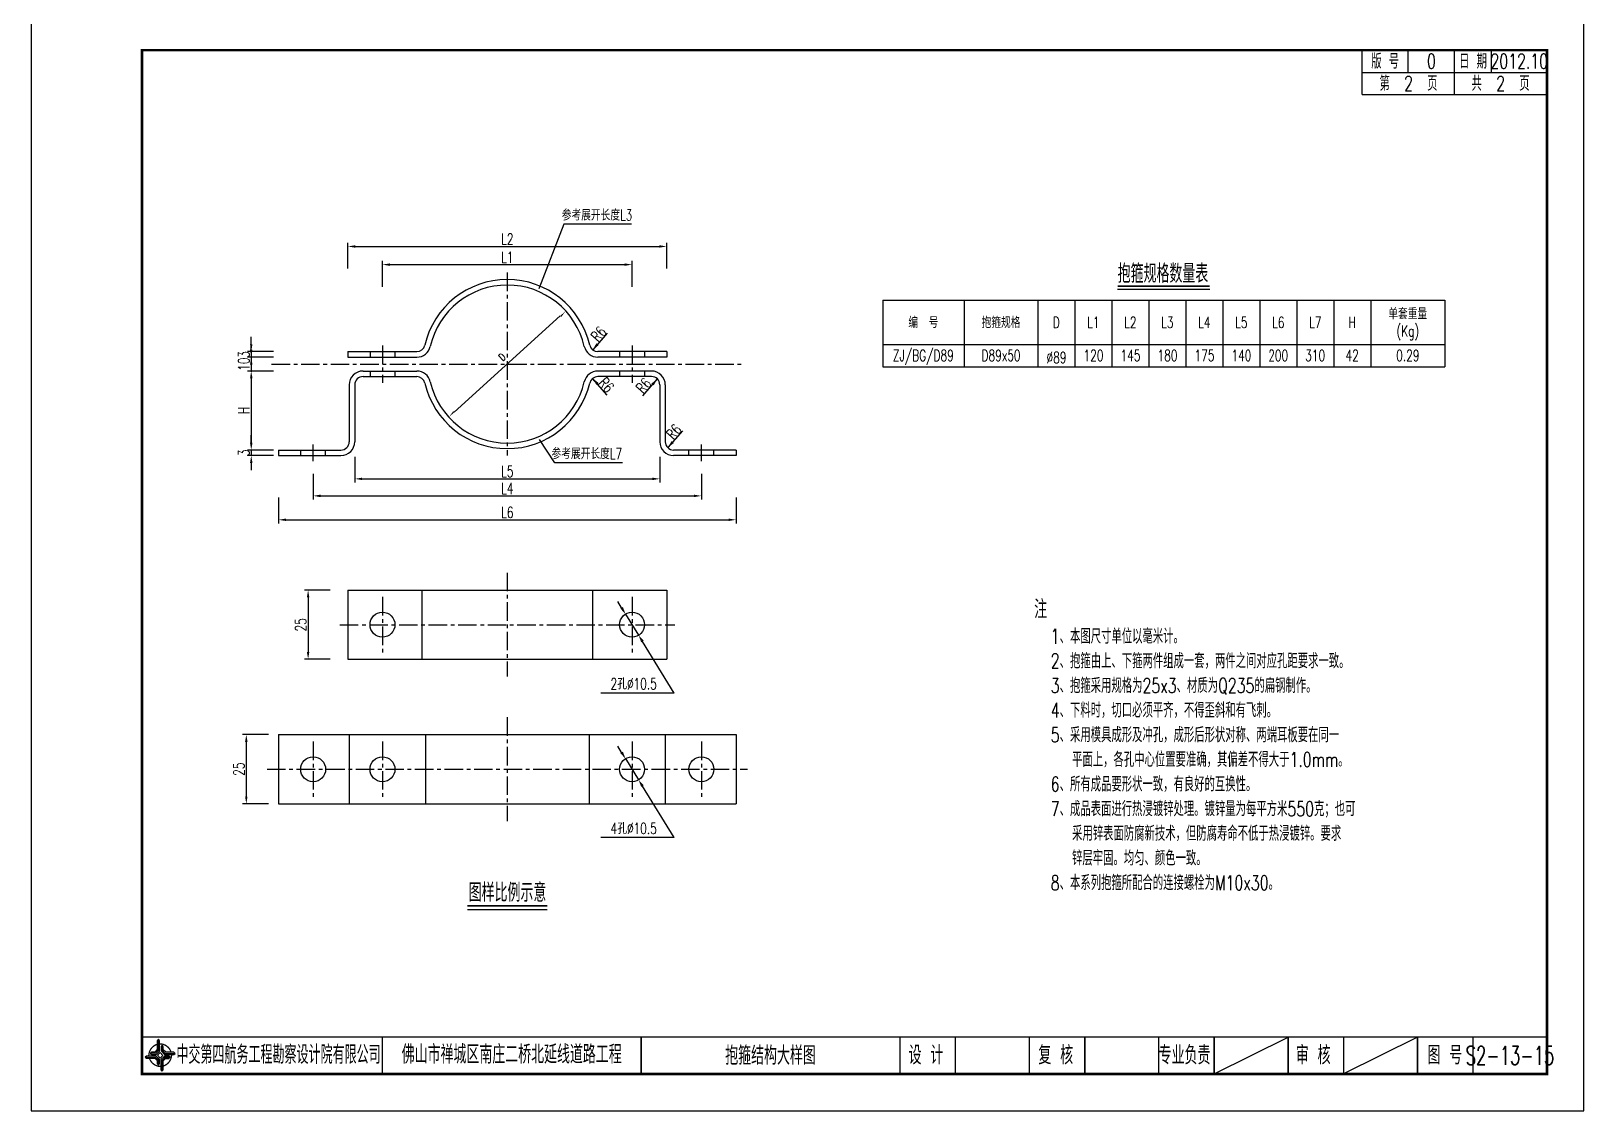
# Model space of a CAD drawing. Extents: x 4349 to 271026, y -15323 to -8945.
# Drawn here: x 7026.9 to 7446.9, y -14646.9 to -14354.7 of the extents above; entities that cross this region are included whole.
import ezdxf
from ezdxf.enums import TextEntityAlignment as Align

# ---------------------------------------------------------------- set-up
doc = ezdxf.new("R2010")
doc.units = 0
doc.header["$LTSCALE"] = 2
doc.header["$PDMODE"] = 32
doc.header["$PDSIZE"] = 0.3
doc.linetypes.add('CENTERX2', pattern=[4, 2.5, -0.5, 0.5, -0.5])
doc.layers.get('0').update_dxf_attribs({"linetype": 'CONTINUOUS'})
doc.layers.get('DEFPOINTS').update_dxf_attribs({"linetype": 'CONTINUOUS'})
for name, color, linetype in [('中线', 2, 'CENTERX2'), ('图框', 7, 'CONTINUOUS'), ('尺寸标注', 4, 'CONTINUOUS'), ('文字', 7, 'CONTINUOUS'), ('文字符号', 7, 'CONTINUOUS'), ('结构2', 7, 'CONTINUOUS')]:
    doc.layers.add(name, color=color, linetype=linetype)
doc.styles.get("Standard").update_dxf_attribs({"font": 'simplex1.shx', "width": 0.7, "bigfont": 'hztxt.shx'})
doc.styles.add('TEXT', font='romans__.shx', dxfattribs={"width": 0.8, "bigfont": 'hztxt.shx'})
doc.dimstyles.new('1：20', dxfattribs={"dimtxt": 3, "dimasz": 2, "dimexe": 1, "dimexo": 1, "dimgap": 0.5, "dimtad": 1, "dimlfac": 2, "dimrnd": 0.0095, "dimdsep": 46, "dimtxsty": 'Standard', "dimcen": 0.09, "dimclrd": 256, "dimclre": 256, "dimclrt": 256, "dimadec": 0, "dimazin": 0, "dimtfac": 1, "dimtix": 1, "dimtmove": 2, "dimatfit": 3, "dimfxl": 0, "dimtolj": 1, "dimtzin": 0, "dimarcsym": 0})

# ---------------------------------------------------------------- blocks, each defined once
blk = doc.blocks.new('series')
at = {"width": 0.75}
for tag, height, p in [('页码', 4, (-35, -19)), ('图名', 5, (-220, -282)), ('图号', 5, (-20, -282))]:
    blk.add_attdef(tag, text='', height=height, dxfattribs=at).set_placement(p, align=Align.MIDDLE_CENTER)
blk = doc.blocks.new('tb')
at = {"lineweight": -3}
h = blk.add_hatch(color=256, dxfattribs=at)
h.paths.add_polyline_path([(-1.23, -0.13), (-3.78, -0.14), (-4.14, -0.41), (-1.4, -0.44), (-0.56, -1.24), (-0.54, -2.62), (-0.27, -2.2), (-0.26, -1.06)])
h.paths.add_polyline_path([(0.13, -1.08), (0.14, -3.86), (0.41, -4.26), (0.44, -1.24), (1.25, -0.43), (2.66, -0.43), (2.26, -0.16), (1.07, -0.15)])
h.paths.add_polyline_path([(1.08, 0.3), (3.62, 0.3), (4.02, 0.56), (1.25, 0.57), (0.43, 1.39), (0.43, 2.8), (0.16, 2.41), (0.15, 1.24)])
h.paths.add_polyline_path([(-0.28, 1.21), (-0.28, 3.99), (-0.56, 4.39), (-0.57, 1.41), (-1.38, 0.6), (-2.74, 0.56), (-2.33, 0.3), (-1.2, 0.29)])
for p, q in [((-0.56, 4.39), (-0.57, 1.41)), ((-1.38, 0.6), (-2.74, 0.56)), ((-0.57, 1.41), (-1.38, 0.6)), ((0.43, 2.8), (0.43, 1.39)), ((0.43, 1.39), (1.25, 0.57)), ((1.25, 0.57), (4.02, 0.56)), ((-4.14, -0.41), (-1.4, -0.44)), ((-1.4, -0.44), (-0.56, -1.24)), ((-0.56, -1.24), (-0.54, -2.62)), ((0.41, -4.26), (0.44, -1.24)), ((0.44, -1.24), (1.25, -0.43)), ((1.25, -0.43), (2.66, -0.43))]:
    blk.add_line(p, q, dxfattribs=at)
at = {"lineweight": -3, "flags": 128}
for points in [[(-0.9, 3.99), (-0.9, 1.58), (-1.53, 0.91), (-2.34, 0.91), (-2.74, 0.56), (-2.33, 0.3), (-1.2, 0.29), (-0.28, 1.21), (-0.28, 3.99), (-0.56, 4.39)], [(-0.04, 0.77), (0.68, 0.04), (-0.04, -0.69), (-0.77, 0.05)], [(3.62, 0.92), (1.43, 0.92), (0.77, 1.54), (0.77, 2.38), (0.43, 2.8), (0.16, 2.41), (0.15, 1.24), (1.08, 0.3), (3.62, 0.3), (4.02, 0.56)], [(-3.73, -0.76), (-1.54, -0.76), (-0.89, -1.39), (-0.89, -2.21), (-0.54, -2.62), (-0.27, -2.2), (-0.26, -1.06), (-1.23, -0.13), (-3.78, -0.14), (-4.14, -0.41)], [(0.75, -3.85), (0.75, -1.43), (1.4, -0.78), (2.26, -0.78), (2.66, -0.43), (2.26, -0.16), (1.07, -0.15), (0.13, -1.08), (0.14, -3.86), (0.41, -4.26)]]:
    blk.add_lwpolyline(points, close=True, dxfattribs=at)
at = {"lineweight": -3, "const_width": 0.35, "flags": 128}
for points in [[(-0.9, 3.02, 0.324167), (-3.16, -0.14)], [(2.88, 0.92, 0.324403), (-0.24, 3.15)], [(0.75, -2.86, 0.325418), (3.02, 0.26)], [(-2.98, -0.76, 0.322976), (0.14, -2.98)]]:
    blk.add_lwpolyline(points, format="xyb", dxfattribs=at)
blk = doc.blocks.new('DIM')
at = {"color": 4}
blk.add_lwpolyline([(-1, -0.1, 0.2, 0, 0), (0, 0, 0, 0, 0)], format="xyseb", dxfattribs=at)
blk = doc.blocks.new('*D727')
at = {"layer": 'DEFPOINTS', "color": 0, "linetype": 'Continuous'}
for p in [(7198.85, -14413.01), (7112.6, -14441.46), (7198.85, -14441.46)]:
    blk.add_point(p, dxfattribs=at)
at = {"layer": '尺寸标注', "linetype": 'Continuous', "lineweight": -2}
for p, q in [((7112.6, -14419.01), (7112.6, -14412.01)), ((7114.6, -14413.01), (7196.85, -14413.01)), ((7198.85, -14419.01), (7198.85, -14412.01))]:
    blk.add_line(p, q, dxfattribs=at)
at = {"layer": '尺寸标注', "linetype": 'Continuous'}
for points in [[(7114.6, -14412.68), (7114.6, -14413.34), (7112.6, -14413.01)], [(7196.85, -14412.68), (7196.85, -14413.34), (7198.85, -14413.01)]]:
    blk.add_solid(points, dxfattribs=at)
at = {"layer": '尺寸标注', "linetype": 'Continuous', "insert": (7155.73, -14411.01), "char_height": 3, "attachment_point": 5}
blk.add_mtext('\\A1;L2', dxfattribs=at)
blk = doc.blocks.new('*D728')
at = {"layer": 'DEFPOINTS', "color": 0, "linetype": 'Continuous'}
for p in [(7189.48, -14417.92), (7121.98, -14439.77), (7189.48, -14439.77)]:
    blk.add_point(p, dxfattribs=at)
at = {"layer": '尺寸标注', "linetype": 'Continuous', "lineweight": -2}
for p, q in [((7121.98, -14423.92), (7121.98, -14416.92)), ((7123.98, -14417.92), (7187.48, -14417.92)), ((7189.48, -14423.92), (7189.48, -14416.92))]:
    blk.add_line(p, q, dxfattribs=at)
at = {"layer": '尺寸标注', "linetype": 'Continuous'}
for points in [[(7123.98, -14417.59), (7123.98, -14418.26), (7121.98, -14417.92)], [(7187.48, -14417.59), (7187.48, -14418.26), (7189.48, -14417.92)]]:
    blk.add_solid(points, dxfattribs=at)
at = {"layer": '尺寸标注', "linetype": 'Continuous', "insert": (7155.73, -14415.92), "char_height": 3, "attachment_point": 5}
blk.add_mtext('\\A1;L1', dxfattribs=at)
blk = doc.blocks.new('*D729')
at = {"layer": 'DEFPOINTS', "color": 0, "linetype": 'Continuous'}
for p in [(7086.48, -14442.96), (7112.6, -14441.46), (7112.6, -14442.96)]:
    blk.add_point(p, dxfattribs=at)
at = {"layer": '尺寸标注', "linetype": 'Continuous', "lineweight": -2}
for p, q in [((7086.48, -14439.46), (7086.48, -14437.46)), ((7092.48, -14441.46), (7085.48, -14441.46)), ((7092.48, -14442.96), (7085.48, -14442.96)), ((7086.48, -14441.46), (7086.48, -14442.96)), ((7086.48, -14444.96), (7086.48, -14446.96))]:
    blk.add_line(p, q, dxfattribs=at)
at = {"layer": '尺寸标注', "linetype": 'Continuous'}
for points in [[(7086.15, -14439.46), (7086.82, -14439.46), (7086.48, -14441.46)], [(7086.15, -14444.96), (7086.82, -14444.96), (7086.48, -14442.96)]]:
    blk.add_solid(points, dxfattribs=at)
at = {"layer": '尺寸标注', "linetype": 'Continuous', "insert": (7084.48, -14442.21), "char_height": 3, "attachment_point": 5, "rotation": 90}
blk.add_mtext('\\A1;3', dxfattribs=at)
blk = doc.blocks.new('*D730')
at = {"layer": 'DEFPOINTS', "color": 0, "linetype": 'Continuous'}
for p in [(7112.6, -14442.96), (7086.48, -14446.71), (7116.73, -14446.71)]:
    blk.add_point(p, dxfattribs=at)
at = {"layer": '尺寸标注', "linetype": 'Continuous', "lineweight": -2}
for p, q in [((7086.48, -14440.96), (7086.48, -14438.96)), ((7092.48, -14442.96), (7085.48, -14442.96)), ((7086.48, -14442.96), (7086.48, -14446.71)), ((7092.48, -14446.71), (7085.48, -14446.71)), ((7086.48, -14448.71), (7086.48, -14450.71))]:
    blk.add_line(p, q, dxfattribs=at)
at = {"layer": '尺寸标注', "linetype": 'Continuous'}
for points in [[(7086.15, -14440.96), (7086.82, -14440.96), (7086.48, -14442.96)], [(7086.15, -14448.71), (7086.82, -14448.71), (7086.48, -14446.71)]]:
    blk.add_solid(points, dxfattribs=at)
at = {"layer": '尺寸标注', "linetype": 'Continuous', "insert": (7084.48, -14444.83), "char_height": 3, "attachment_point": 5, "rotation": 90}
blk.add_mtext('\\A1;10', dxfattribs=at)
blk = doc.blocks.new('*D731')
at = {"layer": 'DEFPOINTS', "color": 0, "linetype": 'Continuous'}
for p in [(7116.73, -14446.71), (7086.48, -14468.08), (7093.85, -14468.08)]:
    blk.add_point(p, dxfattribs=at)
at = {"layer": '尺寸标注', "linetype": 'Continuous', "lineweight": -2}
for p, q in [((7092.48, -14446.71), (7085.48, -14446.71)), ((7086.48, -14448.71), (7086.48, -14466.08)), ((7092.48, -14468.08), (7085.48, -14468.08))]:
    blk.add_line(p, q, dxfattribs=at)
at = {"layer": '尺寸标注', "linetype": 'Continuous'}
for points in [[(7086.15, -14448.71), (7086.82, -14448.71), (7086.48, -14446.71)], [(7086.15, -14466.08), (7086.82, -14466.08), (7086.48, -14468.08)]]:
    blk.add_solid(points, dxfattribs=at)
at = {"layer": '尺寸标注', "linetype": 'Continuous', "insert": (7084.48, -14457.39), "char_height": 3, "attachment_point": 5, "rotation": 90}
blk.add_mtext('\\A1;H', dxfattribs=at)
blk = doc.blocks.new('*D732')
at = {"layer": 'DEFPOINTS', "color": 0, "linetype": 'Continuous'}
for p in [(7093.85, -14468.08), (7086.48, -14469.58), (7093.85, -14469.58)]:
    blk.add_point(p, dxfattribs=at)
at = {"layer": '尺寸标注', "linetype": 'Continuous', "lineweight": -2}
for p, q in [((7086.48, -14466.08), (7086.48, -14464.08)), ((7092.48, -14468.08), (7085.48, -14468.08)), ((7086.48, -14468.08), (7086.48, -14469.58)), ((7092.48, -14469.58), (7085.48, -14469.58)), ((7086.48, -14471.58), (7086.48, -14473.58))]:
    blk.add_line(p, q, dxfattribs=at)
at = {"layer": '尺寸标注', "linetype": 'Continuous'}
for points in [[(7086.15, -14466.08), (7086.82, -14466.08), (7086.48, -14468.08)], [(7086.15, -14471.58), (7086.82, -14471.58), (7086.48, -14469.58)]]:
    blk.add_solid(points, dxfattribs=at)
at = {"layer": '尺寸标注', "linetype": 'Continuous', "insert": (7084.48, -14468.83), "char_height": 3, "attachment_point": 5, "rotation": 90}
blk.add_mtext('\\A1;3', dxfattribs=at)
blk = doc.blocks.new('*D733')
at = {"layer": 'DEFPOINTS', "color": 0, "linetype": 'Continuous'}
for p in [(7093.85, -14469.58), (7217.6, -14469.58), (7217.6, -14486.96)]:
    blk.add_point(p, dxfattribs=at)
at = {"layer": '尺寸标注', "linetype": 'Continuous', "lineweight": -2}
for p, q in [((7093.85, -14480.96), (7093.85, -14487.96)), ((7217.6, -14480.96), (7217.6, -14487.96)), ((7095.85, -14486.96), (7215.6, -14486.96))]:
    blk.add_line(p, q, dxfattribs=at)
at = {"layer": '尺寸标注', "linetype": 'Continuous'}
for points in [[(7095.85, -14486.63), (7095.85, -14487.29), (7093.85, -14486.96)], [(7215.6, -14486.63), (7215.6, -14487.29), (7217.6, -14486.96)]]:
    blk.add_solid(points, dxfattribs=at)
at = {"layer": '尺寸标注', "linetype": 'Continuous', "insert": (7155.73, -14484.96), "char_height": 3, "attachment_point": 5}
blk.add_mtext('\\A1;L6', dxfattribs=at)
blk = doc.blocks.new('*D734')
at = {"layer": 'DEFPOINTS', "color": 0, "linetype": 'Continuous'}
for p in [(7103.23, -14471.08), (7208.23, -14471.08), (7208.23, -14480.49)]:
    blk.add_point(p, dxfattribs=at)
at = {"layer": '尺寸标注', "linetype": 'Continuous', "lineweight": -2}
for p, q in [((7103.23, -14474.49), (7103.23, -14481.49)), ((7208.23, -14474.49), (7208.23, -14481.49)), ((7105.23, -14480.49), (7206.23, -14480.49))]:
    blk.add_line(p, q, dxfattribs=at)
at = {"layer": '尺寸标注', "linetype": 'Continuous'}
for points in [[(7105.23, -14480.16), (7105.23, -14480.83), (7103.23, -14480.49)], [(7206.23, -14480.16), (7206.23, -14480.83), (7208.23, -14480.49)]]:
    blk.add_solid(points, dxfattribs=at)
at = {"layer": '尺寸标注', "linetype": 'Continuous', "insert": (7155.73, -14478.49), "char_height": 3, "attachment_point": 5}
blk.add_mtext('\\A1;L4', dxfattribs=at)
blk = doc.blocks.new('*D735')
at = {"layer": 'DEFPOINTS', "color": 0, "linetype": 'Continuous'}
for p in [(7114.48, -14465.83), (7196.98, -14465.83), (7196.98, -14475.89)]:
    blk.add_point(p, dxfattribs=at)
at = {"layer": '尺寸标注', "linetype": 'Continuous', "lineweight": -2}
for p, q in [((7114.48, -14469.89), (7114.48, -14476.89)), ((7196.98, -14469.89), (7196.98, -14476.89)), ((7116.48, -14475.89), (7194.98, -14475.89))]:
    blk.add_line(p, q, dxfattribs=at)
at = {"layer": '尺寸标注', "linetype": 'Continuous'}
for points in [[(7116.48, -14475.55), (7116.48, -14476.22), (7114.48, -14475.89)], [(7194.98, -14475.55), (7194.98, -14476.22), (7196.98, -14475.89)]]:
    blk.add_solid(points, dxfattribs=at)
at = {"layer": '尺寸标注', "linetype": 'Continuous', "insert": (7155.73, -14473.89), "char_height": 3, "attachment_point": 5}
blk.add_mtext('\\A1;L5', dxfattribs=at)
blk = doc.blocks.new('*D736')
at = {"layer": 'DEFPOINTS', "color": 0, "linetype": 'Continuous'}
for p in [(7112.6, -14505.96), (7101.87, -14524.71), (7112.6, -14524.71)]:
    blk.add_point(p, dxfattribs=at)
at = {"layer": '尺寸标注', "linetype": 'Continuous', "lineweight": -2}
for p, q in [((7107.87, -14505.96), (7100.87, -14505.96)), ((7101.87, -14507.96), (7101.87, -14522.71)), ((7107.87, -14524.71), (7100.87, -14524.71))]:
    blk.add_line(p, q, dxfattribs=at)
at = {"layer": '尺寸标注', "linetype": 'Continuous'}
for points in [[(7101.53, -14507.96), (7102.2, -14507.96), (7101.87, -14505.96)], [(7101.53, -14522.71), (7102.2, -14522.71), (7101.87, -14524.71)]]:
    blk.add_solid(points, dxfattribs=at)
at = {"layer": '尺寸标注', "linetype": 'Continuous', "insert": (7099.87, -14515.34), "char_height": 3, "attachment_point": 5, "rotation": 90}
blk.add_mtext('\\A1;25', dxfattribs=at)
blk = doc.blocks.new('*D737')
at = {"layer": 'DEFPOINTS', "color": 0, "linetype": 'Continuous'}
for p in [(7093.85, -14545.08), (7085.15, -14563.83), (7093.85, -14563.83)]:
    blk.add_point(p, dxfattribs=at)
at = {"layer": '尺寸标注', "linetype": 'Continuous', "lineweight": -2}
for p, q in [((7091.15, -14545.08), (7084.15, -14545.08)), ((7085.15, -14547.08), (7085.15, -14561.83)), ((7091.15, -14563.83), (7084.15, -14563.83))]:
    blk.add_line(p, q, dxfattribs=at)
at = {"layer": '尺寸标注', "linetype": 'Continuous'}
for points in [[(7084.81, -14547.08), (7085.48, -14547.08), (7085.15, -14545.08)], [(7084.81, -14561.83), (7085.48, -14561.83), (7085.15, -14563.83)]]:
    blk.add_solid(points, dxfattribs=at)
at = {"layer": '尺寸标注', "linetype": 'Continuous', "insert": (7083.15, -14554.46), "char_height": 3, "attachment_point": 5, "rotation": 90}
blk.add_mtext('\\A1;25', dxfattribs=at)
blk = doc.blocks.new('12345')
at = {"layer": '图框'}
blk.add_lwpolyline([(4926.93, -9362.88), (4926.93, -9065.88), (4506.93, -9065.88), (4506.93, -9362.88)], close=True, dxfattribs=at)
blk = doc.blocks.new('123456')
at = {"layer": '图框', "linetype": 'Continuous'}
blk.add_blockref('12345', (0, -2522.15), dxfattribs=at)

msp = doc.modelspace()

# ---------------------------------------------------------------- linework, layer by layer
at = {"layer": '中线'}
for p, q in [((7155.7259, -14420.08121), (7155.7259, -14469.58121)), ((7118.6009, -14441.45621), (7118.6009, -14442.95621)), ((7121.9759, -14439.76871), (7121.9759, -14449.89371)), ((7125.3509, -14441.45621), (7125.3509, -14442.95621)), ((7186.1009, -14441.45621), (7186.1009, -14442.95621)), ((7189.4759, -14439.76871), (7189.4759, -14449.89371)), ((7192.8509, -14441.45621), (7192.8509, -14442.95621)), ((7091.9759, -14444.83121), (7219.4759, -14444.83121)), ((7118.6009, -14446.70621), (7118.6009, -14448.20621)), ((7125.3509, -14446.70621), (7125.3509, -14448.20621)), ((7186.1009, -14446.70621), (7186.1009, -14448.20621)), ((7192.8509, -14446.70621), (7192.8509, -14448.20621)), ((7099.8509, -14469.58121), (7099.8509, -14468.08121)), ((7103.2259, -14471.08121), (7103.2259, -14466.58121)), ((7106.6009, -14469.58121), (7106.6009, -14468.08121)), ((7204.8509, -14469.58121), (7204.8509, -14468.08121)), ((7208.2259, -14471.08121), (7208.2259, -14466.58121)), ((7211.6009, -14469.58121), (7211.6009, -14468.08121)), ((7155.7259, -14501.27649), (7155.7259, -14529.40149)), ((7121.9759, -14507.83899), (7121.9759, -14522.83899)), ((7189.4759, -14507.83899), (7189.4759, -14522.83899)), ((7110.44465, -14515.33899), (7201.00715, -14515.33899)), ((7155.7259, -14540.39605), (7155.7259, -14568.52105)), ((7103.2259, -14546.95855), (7103.2259, -14561.95855)), ((7121.9759, -14546.95855), (7121.9759, -14561.95855)), ((7189.4759, -14546.95855), (7189.4759, -14561.95855)), ((7208.2259, -14546.95855), (7208.2259, -14561.95855)), ((7090.75715, -14554.45855), (7220.69465, -14554.45855))]:
    msp.add_line(p, q, dxfattribs=at)
at = {"layer": '图框'}
for p, q in [((7386.92857, -14371.90394), (7386.92857, -14359.90394)), ((7399.42857, -14365.90394), (7399.42857, -14359.90394)), ((7411.92857, -14365.90394), (7411.92857, -14359.90394)), ((7421.92857, -14365.90394), (7421.92857, -14359.90394)), ((7386.92857, -14365.90394), (7436.92857, -14365.90394)), ((7411.92857, -14371.90394), (7411.92857, -14365.90394)), ((7386.92857, -14371.90394), (7436.92857, -14371.90394)), ((7401.92858, -14626.90394), (7381.92858, -14636.90394))]:
    msp.add_line(p, q, dxfattribs=at)
at = {"layer": '图框', "linetype": 'Continuous'}
msp.add_line((7346.92858, -14636.90394), (7366.92858, -14626.90394), dxfattribs=at)
at = {"layer": '图框'}
for points, const_width in [([(7436.92857, -14359.90394), (7056.92857, -14359.90394), (7056.92858, -14636.90394), (7436.92858, -14636.90394), (7436.92857, -14359.90394)], 0.7), ([(7056.92858, -14626.90394), (7436.92858, -14626.90394)], 0.4), ([(7121.92858, -14626.90394), (7121.92858, -14636.90394)], 0.4), ([(7191.92858, -14636.90394), (7191.92858, -14626.90394)], 0.4), ([(7261.92858, -14636.90394), (7261.92858, -14626.90394)], 0.4), ([(7276.92858, -14636.90394), (7276.92858, -14626.90394)], 0.4), ([(7296.92858, -14636.90394), (7296.92858, -14626.90394)], 0.4), ([(7311.92858, -14636.90394), (7311.92858, -14626.90394)], 0.4), ([(7331.92858, -14636.90394), (7331.92858, -14626.90394)], 0.4), ([(7331.92858, -14636.90394), (7331.92858, -14626.90394)], 0.4), ([(7346.92858, -14636.90394), (7346.92858, -14626.90394)], 0.4), ([(7366.92858, -14636.90394), (7366.92858, -14626.90394)], 0.4), ([(7381.92858, -14636.90394), (7381.92858, -14626.90394)], 0.4), ([(7401.92858, -14636.90394), (7401.92858, -14626.90394)], 0.4), ([(7416.92858, -14636.90394), (7416.92858, -14626.90394)], 0.4)]:
    msp.add_lwpolyline(points, dxfattribs=dict(at, const_width=const_width))
at = {"layer": '尺寸标注'}
for p, q in [((7171.05477, -14407.0088), (7164.2831, -14424.47345)), ((7189.32895, -14407.0088), (7171.05477, -14407.0088)), ((7141.3945, -14457.86967), (7170.05731, -14431.79275)), ((7182.77546, -14436.46094), (7178.82578, -14440.97758)), ((7182.7612, -14453.21275), (7178.81152, -14448.69612)), ((7192.36721, -14453.38186), (7196.31689, -14448.86522)), ((7203.09886, -14462.91683), (7199.14918, -14467.43347)), ((7168.61786, -14471.56994), (7164.47986, -14465.23971)), ((7186.84974, -14471.56994), (7168.61786, -14471.56994)), ((7186.65049, -14510.7665), (7185.59917, -14509.06511)), ((7187.70181, -14512.46789), (7191.25, -14518.21008)), ((7200.9081, -14533.84021), (7192.30132, -14519.91148)), ((7186.65049, -14549.88606), (7185.59917, -14548.18467)), ((7187.70181, -14551.58745), (7191.25, -14557.32965)), ((7200.9081, -14572.95977), (7192.30132, -14559.03104))]:
    msp.add_line(p, q, dxfattribs=at)
for centre in [(7121.9759, -14515.33899), (7189.4759, -14515.33899), (7103.2259, -14554.45855), (7121.9759, -14554.45855), (7189.4759, -14554.45855), (7208.2259, -14554.45855)]:
    msp.add_circle(centre, 3.375, dxfattribs=at)
at = {"layer": '文字'}
for p, q in [((7320.8063, -14424.55963), (7345.73045, -14424.55963)), ((7279.26838, -14427.55963), (7279.26838, -14445.55963)), ((7299.26838, -14427.55963), (7299.26838, -14445.55963)), ((7309.26838, -14427.55963), (7309.26838, -14445.55963)), ((7319.26838, -14427.55963), (7319.26838, -14445.55963)), ((7329.26838, -14427.55963), (7329.26838, -14445.55963)), ((7339.26838, -14427.55963), (7339.26838, -14445.55963)), ((7349.26838, -14427.55963), (7349.26838, -14445.55963)), ((7359.26838, -14427.55963), (7359.26838, -14445.55963)), ((7369.26838, -14427.55963), (7369.26838, -14445.55963)), ((7379.26838, -14427.55963), (7379.26838, -14445.55963)), ((7389.26838, -14427.55963), (7389.26838, -14445.55963)), ((7257.26838, -14439.55963), (7409.26838, -14439.55963)), ((7144.96675, -14592.40808), (7166.52752, -14592.40808))]:
    msp.add_line(p, q, dxfattribs=at)
at = {"layer": '文字', "const_width": 0.4}
for points in [[(7320.8063, -14423.73544), (7345.73045, -14423.73544)], [(7144.96675, -14591.40808), (7166.52752, -14591.40808)]]:
    msp.add_lwpolyline(points, dxfattribs=at)
at = {"layer": '文字符号', "color": 1}
for p, q in [((7257.26838, -14427.55963), (7257.26838, -14445.55963)), ((7257.26838, -14427.55963), (7409.26838, -14427.55963)), ((7409.26838, -14427.55963), (7409.26838, -14445.55963)), ((7257.26838, -14445.55963), (7409.26838, -14445.55963))]:
    msp.add_line(p, q, dxfattribs=at)
at = {"layer": '文字符号'}
for p, q in [((7200.9081, -14533.84021), (7181.06459, -14533.84021)), ((7200.9081, -14572.95977), (7181.06459, -14572.95977))]:
    msp.add_line(p, q, dxfattribs=at)
at = {"layer": '结构2'}
for p, q in [((7112.6009, -14441.45621), (7112.6009, -14442.95621)), ((7112.6009, -14441.45621), (7131.23866, -14441.45621)), ((7112.6009, -14442.95621), (7131.23866, -14442.95621)), ((7198.8509, -14441.45621), (7180.21314, -14441.45621)), ((7198.8509, -14442.95621), (7180.21314, -14442.95621)), ((7198.8509, -14441.45621), (7198.8509, -14442.95621)), ((7116.7259, -14446.70621), (7131.23866, -14446.70621)), ((7194.7259, -14446.70621), (7180.21314, -14446.70621)), ((7112.9759, -14450.45621), (7112.9759, -14465.83121)), ((7114.4759, -14450.45621), (7114.4759, -14465.83121)), ((7116.7259, -14448.20621), (7131.23866, -14448.20621)), ((7194.7259, -14448.20621), (7180.21314, -14448.20621)), ((7196.9759, -14450.45621), (7196.9759, -14465.83121)), ((7198.4759, -14450.45621), (7198.4759, -14465.83121)), ((7093.8509, -14468.08121), (7110.7259, -14468.08121)), ((7093.8509, -14468.08121), (7093.8509, -14469.58121)), ((7217.6009, -14468.08121), (7200.7259, -14468.08121)), ((7217.6009, -14468.08121), (7217.6009, -14469.58121)), ((7093.8509, -14469.58121), (7110.7259, -14469.58121)), ((7217.6009, -14469.58121), (7200.7259, -14469.58121)), ((7112.6009, -14505.96399), (7198.8509, -14505.96399)), ((7112.6009, -14505.96399), (7112.6009, -14524.71399)), ((7132.64029, -14505.96399), (7132.64029, -14524.71399)), ((7178.81152, -14505.96399), (7178.81152, -14524.71399)), ((7198.8509, -14505.96399), (7198.8509, -14524.71399)), ((7112.6009, -14524.71399), (7198.8509, -14524.71399)), ((7093.8509, -14545.08355), (7093.8509, -14563.83355)), ((7093.8509, -14545.08355), (7217.6009, -14545.08355)), ((7112.9759, -14545.08355), (7112.9759, -14563.83355)), ((7133.5747, -14545.08355), (7133.5747, -14563.83355)), ((7177.8771, -14545.08355), (7177.8771, -14563.83355)), ((7198.4759, -14545.08355), (7198.4759, -14563.83355)), ((7217.6009, -14545.08355), (7217.6009, -14563.83355)), ((7093.8509, -14563.83355), (7217.6009, -14563.83355))]:
    msp.add_line(p, q, dxfattribs=at)
for centre, radius, start, end in [((7155.7259, -14444.83121), 22.875, 12.937062, 167.062938), ((7155.7259, -14444.83121), 21.375, 12.937062, 167.062938), ((7131.23866, -14439.20621), 2.25, 270, 347.062938), ((7131.23866, -14439.20621), 3.75, 270, 347.062938), ((7180.21314, -14439.20621), 3.75, 192.937062, 270), ((7180.21314, -14439.20621), 2.25, 192.937062, 270), ((7116.7259, -14450.45621), 3.75, 90, 180), ((7131.23866, -14450.45621), 3.75, 12.937062, 90), ((7180.21314, -14450.45621), 3.75, 90, 167.062938), ((7194.7259, -14450.45621), 3.75, 0, 90), ((7116.7259, -14450.45621), 2.25, 90, 180), ((7131.23866, -14450.45621), 2.25, 12.937062, 90), ((7155.7259, -14444.83121), 22.875, 192.937062, 347.062938), ((7155.7259, -14444.83121), 21.375, 192.937062, 347.062938), ((7180.21314, -14450.45621), 2.25, 90, 167.062938), ((7194.7259, -14450.45621), 2.25, 0, 90), ((7110.7259, -14465.83121), 3.75, 270, 0), ((7110.7259, -14465.83121), 2.25, 270, 0), ((7200.7259, -14465.83121), 3.75, 180, 270), ((7200.7259, -14465.83121), 2.25, 180, 270)]:
    msp.add_arc(centre, radius, start, end, dxfattribs=at)

# ---------------------------------------------------------------- block references
at = {"layer": '图框', "color": 1, "linetype": 'Continuous'}
msp.add_blockref('123456', (2520, -2761.87737), dxfattribs=at)
at = {"layer": '图框'}
ref = msp.add_blockref('series', (7446.92858, -14349.90394), dxfattribs=at)
ref.add_attrib('页码', '第  2  页    共  2  页', dxfattribs={"layer": '0', "height": 4, "width": 0.7}).set_placement((7411.92857, -14368.90394), align=Align.MIDDLE_CENTER)
ref.add_attrib('图名', '抱箍结构大样图', dxfattribs={"layer": '0', "height": 5, "width": 0.7}).set_placement((7226.92858, -14631.90394), align=Align.MIDDLE_CENTER)
ref.add_attrib('图号', 'S2-13-15', dxfattribs={"layer": '0', "height": 5, "width": 0.65}).set_placement((7426.92858, -14631.90394), align=Align.MIDDLE_CENTER)
at = {"layer": '图框', "lineweight": -3}
msp.add_blockref('tb', (7061.92431, -14631.8986), dxfattribs=at)
at = {"layer": '尺寸标注'}
for p, xscale, yscale, zscale, rotation in [((7171.53668, -14430.44685), 1.999999999999431, 2, 2, 42.29537422653986), ((7178.82578, -14440.97758), 1.999999999999997, 2, 2, 228.8311447301765), ((7178.82578, -14440.97758), -2.000000000000853, 1.999999999999545, 2, 48.83114473026721), ((7178.81152, -14448.69612), -2.00000000000068, 2, 2, 311.1688552698063), ((7178.81152, -14448.69612), 2.000000000000853, 2, 2, 131.1688552697328), ((7196.31689, -14448.86522), -2.000000000000853, 2, 2, 228.8311447302672), ((7196.31689, -14448.86522), 2.000000000000681, 2, 2, 48.83114473019368), ((7139.91513, -14459.21558), 1.999999999999432, 2, 2, 222.2953742265399), ((7199.14918, -14467.43347), 1.999999999999997, 2, 1.99999999999995, 228.8311447301765), ((7199.14918, -14467.43347), -2.000000000000681, 1.999999999999091, 1.99999999999995, 48.83114473019367), ((7187.70181, -14512.46789), 2.000000000000594, 2, 2, 301.7125754231002), ((7187.70181, -14512.46789), -2.000000000000502, 1.999999999999545, 2, 121.7125754230712), ((7191.25, -14518.21008), -2.000000000000572, 2, 2, 301.7125754232231), ((7191.25, -14518.21008), 2.000000000000594, 2, 2, 121.7125754231002), ((7187.70181, -14551.58745), 2.000000000000594, 2, 2, 301.7125754231002), ((7187.70181, -14551.58745), -2.000000000000411, 2.000000000000455, 2, 121.7125754230422), ((7191.25, -14557.32965), -2.000000000000664, 1.999999999999545, 2, 301.7125754232522), ((7191.25, -14557.32965), 2.000000000000594, 2, 2, 121.7125754231002)]:
    msp.add_blockref('DIM', p, dxfattribs=dict(at, xscale=xscale, yscale=yscale, zscale=zscale, rotation=rotation))

# ---------------------------------------------------------------- texts
at = {"layer": '图框'}
for s, height, width, p in [('版 号', 4, 0.7, (7393.17857, -14362.90394)), ('0', 4, 0.7, (7405.67857, -14362.90394)), ('日 期', 4, 0.7, (7416.92857, -14362.90394)), ('2012.10', 4, 0.7, (7429.42857, -14362.90394)), ('中交第四航务工程勘察设计院有限公司', 5, 0.65, (7093.85942, -14631.6555)), ('佛山市禅城区南庄二桥北延线道路工程', 5, 0.7, (7156.92858, -14631.58924)), ('设 计', 5, 0.7, (7268.97324, -14631.80936)), ('复 核', 5, 0.7, (7304.06806, -14631.80936)), ('专业负责', 5, 0.7, (7338.9188, -14631.80936)), ('审 核', 5, 0.7, (7373.69261, -14631.80936)), ('图 号', 5, 0.7, (7409.31178, -14631.80936))]:
    msp.add_text(s, height=height, dxfattribs=dict(at, width=width)).set_placement(p, align=Align.MIDDLE_CENTER)
at = {"layer": '尺寸标注', "color": 7, "char_height": 3, "attachment_point": 5}
for insert, rotation in [((7180.45349, -14436.70576), 48.8311447), ((7182.49868, -14450.49635), 311.1688553), ((7192.62973, -14450.66545), 48.8311447), ((7200.77688, -14463.16165), 48.8311447)]:
    msp.add_mtext('\\A1;R6', dxfattribs=dict(at, insert=insert, rotation=rotation))
at = {"layer": '尺寸标注', "color": 7, "insert": (7154.32523, -14442.91473), "char_height": 2, "attachment_point": 5, "rotation": 42.2953742, "style": 'TEXT'}
msp.add_mtext('\\A1;D', dxfattribs=at)
at = {"layer": '文字', "width": 0.7}
for s, height, p in [('参考展开长度L3', 3, (7180.01005, -14404.5088)), ('抱箍规格数量表', 5, (7333.07125, -14420.34922)), ('单套重量', 3, (7399.26838, -14431.1872)), ('编  号', 3, (7268.26838, -14433.55963)), ('抱箍规格', 3, (7289.26838, -14433.55963)), ('D', 3, (7304.26838, -14433.55963)), ('L1', 3, (7314.26838, -14433.55963)), ('L2', 3, (7324.26838, -14433.55963)), ('L3', 3, (7334.26838, -14433.55963)), ('L4', 3, (7344.26838, -14433.55963)), ('L5', 3, (7354.26838, -14433.55963)), ('L6', 3, (7364.26838, -14433.55963)), ('L7', 3, (7374.26838, -14433.55963)), ('H', 3, (7384.26838, -14433.55963)), ('(Kg)', 3, (7399.26838, -14435.85994)), ('ZJ/BG/D89', 3, (7268.26838, -14442.50739)), ('D89x50', 3, (7289.26838, -14442.50739)), ('%%c89', 3, (7304.26838, -14443.05963)), ('120', 3, (7314.26838, -14442.50739)), ('145', 3, (7324.26838, -14442.50739)), ('180', 3, (7334.26838, -14442.50739)), ('175', 3, (7344.26838, -14442.50739)), ('140', 3, (7354.26838, -14442.50739)), ('200', 3, (7364.26838, -14442.50739)), ('310', 3, (7374.26838, -14442.50739)), ('42', 3, (7384.26838, -14442.50739)), ('0.29', 3, (7399.26838, -14442.50739)), ('参考展开长度L7', 3, (7177.23993, -14469.06994)), ('2孔%%c10.5', 3, (7189.95094, -14531.34021)), ('4孔%%c10.5', 3, (7189.95094, -14570.45977)), ('图样比例示意', 5, (7155.79878, -14587.82484))]:
    msp.add_text(s, height=height, dxfattribs=at).set_placement(p, align=Align.MIDDLE_CENTER)
at = {"layer": '文字', "linetype": 'Continuous', "width": 0.7}
msp.add_text('注', height=5, dxfattribs=at).set_placement((7298.24301, -14513.66901))
at = {"layer": '文字', "color": 7, "linetype": 'Continuous', "insert": (7302.72454, -14516.47741), "char_height": 4, "width": 165.8641699, "attachment_point": 1}
msp.add_mtext('1、本图尺寸单位以毫米计。\\P2、抱箍由上、下箍两件组成一套，两件之间对应孔距要求一致。\\P3、抱箍采用规格为25x3、材质为Q235的扁钢制作。\\P4、下料时，切口必须平齐，不得歪斜和有飞刺。\\P5、采用模具成形及冲孔，成形后形状对称、两端耳板要在同一\\P   平面上，各孔中心位置要准确，其偏差不得大于1.0mm。\\P6、所有成品要形状一致，有良好的互换性。\\P7、成品表面进行热浸镀锌处理。镀锌量为每平方米550克；也可\\P   采用锌表面防腐新技术，但防腐寿命不低于热浸镀锌。要求\\P   锌层牢固。均匀、颜色一致。\\P8、本系列抱箍所配合的连接螺栓为M10x30。 ', dxfattribs=at)

# ---------------------------------------------------------------- dimensions: what is measured, and where the dimension line sits
at = {"layer": '尺寸标注', "linetype": 'Continuous'}
for base, p1, p2, text, picture, middle in [((7198.8509, -14413.00975), (7112.6009, -14441.45621), (7198.8509, -14441.45621), 'L2', '*D727', (7155.7259, -14411.00975)), ((7189.4759, -14417.92377), (7121.9759, -14439.76871), (7189.4759, -14439.76871), 'L1', '*D728', (7155.7259, -14415.92377)), ((7196.9759, -14475.88819), (7114.4759, -14465.83121), (7196.9759, -14465.83121), 'L5', '*D735', (7155.7259, -14473.88819)), ((7217.6009, -14486.96022), (7093.8509, -14469.58121), (7217.6009, -14469.58121), 'L6', '*D733', (7155.7259, -14484.96022)), ((7208.2259, -14480.49306), (7103.2259, -14471.08121), (7208.2259, -14471.08121), 'L4', '*D734', (7155.7259, -14478.49306))]:
    dim = msp.add_linear_dim(base=base, p1=p1, p2=p2, text=text, dimstyle='1：20', dxfattribs=at)
    dim.commit()
    dim.dimension.update_dxf_attribs({"geometry": picture, "text_midpoint": middle})
for base, p1, p2, picture, middle in [((7086.48168, -14442.95621), (7112.6009, -14441.45621), (7112.6009, -14442.95621), '*D729', (7084.48168, -14442.20621)), ((7086.48168, -14469.58121), (7093.8509, -14468.08121), (7093.8509, -14469.58121), '*D732', (7084.48168, -14468.83121))]:
    dim = msp.add_linear_dim(base=base, p1=p1, p2=p2, angle=90, dimstyle='1：20', dxfattribs=at)
    dim.commit()
    dim.dimension.update_dxf_attribs({"geometry": picture, "text_midpoint": middle})
for base, p1, p2, text, picture, middle in [((7086.48168, -14446.70621), (7112.6009, -14442.95621), (7116.7259, -14446.70621), '10', '*D730', (7084.48168, -14444.83121)), ((7086.48168, -14468.08121), (7116.7259, -14446.70621), (7093.8509, -14468.08121), 'H', '*D731', (7084.48168, -14457.39371)), ((7101.86795, -14524.71399), (7112.6009, -14505.96399), (7112.6009, -14524.71399), '25', '*D736', (7099.86795, -14515.33899)), ((7085.14673, -14563.83355), (7093.8509, -14545.08355), (7093.8509, -14563.83355), '25', '*D737', (7083.14673, -14554.45855))]:
    dim = msp.add_linear_dim(base=base, p1=p1, p2=p2, angle=90, text=text, dimstyle='1：20', dxfattribs=at)
    dim.commit()
    dim.dimension.update_dxf_attribs({"geometry": picture, "text_midpoint": middle})

doc.saveas('drawing.dxf')
